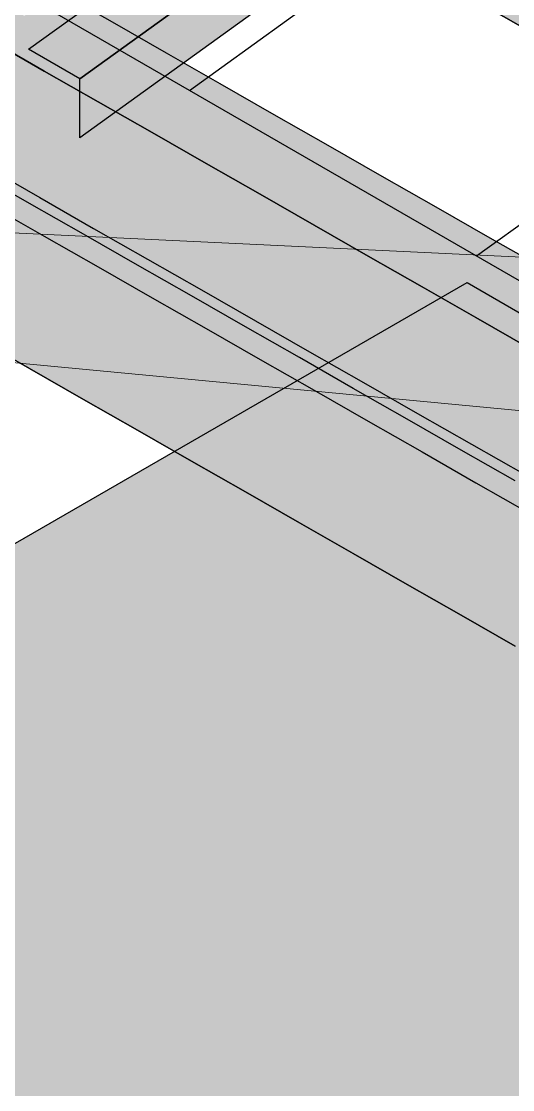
# Model space of a CAD drawing. Header units: metres. Extents: x 0 to 34.2, y 0 to 17.8.
# Drawn here: x 7.62 to 8.244, y 9.224 to 10.582 of the extents above; entities that cross this region are included whole.
import ezdxf

# ---------------------------------------------------------------- set-up
doc = ezdxf.new("R2010")
doc.units = ezdxf.units.M
doc.header["$LTSCALE"] = 0.25
doc.layers.add('ISO-ARISTAS', color=8, linetype='CONTINUOUS')
doc.layers.add('ISO-CONCRETO-SUP', color=254, linetype='CONTINUOUS', true_color=0xe8e8e8)
doc.layers.add('LLAMADAS', color=30, linetype='CONTINUOUS', lineweight=18)

msp = doc.modelspace()

# ---------------------------------------------------------------- linework, layer by layer
at = {"layer": 'ISO-ARISTAS', "color": 250}
for p, q in [((9.9235, 12.0022), (7.8337, 10.4941)), ((10.2882, 11.7917), (8.1984, 10.2835)), ((7.6293, 10.5468), (7.9262, 10.761)), ((8.2888, 10.5561), (7.9606, 10.7456)), ((7.9606, 10.7456), (8.2888, 10.5561)), ((7.9912, 10.7235), (7.6943, 10.5093)), ((7.6943, 10.5093), (7.9912, 10.7235)), ((7.9912, 10.6485), (7.6943, 10.4343)), ((7.7357, 10.5811), (7.6671, 10.6203)), ((9.2925, 9.6519), (7.6514, 10.5994)), ((7.8043, 10.5419), (7.7357, 10.5811)), ((7.6491, 10.5191), (7.5805, 10.5583)), ((7.5805, 10.5583), (7.6491, 10.5191)), ((7.6943, 10.5093), (7.6293, 10.5468)), ((7.8728, 10.5027), (7.8043, 10.5419)), ((7.7176, 10.4799), (7.6491, 10.5191)), ((7.6491, 10.5191), (7.7176, 10.4799)), ((7.6943, 10.4343), (7.6943, 10.5093)), ((7.9414, 10.4635), (7.8728, 10.5027)), ((7.7862, 10.4407), (7.7176, 10.4799)), ((7.7176, 10.4799), (7.7862, 10.4407)), ((8.01, 10.4243), (7.9414, 10.4635)), ((7.8548, 10.4015), (7.7862, 10.4407)), ((7.7862, 10.4407), (7.8548, 10.4015)), ((8.0786, 10.3851), (8.01, 10.4243)), ((7.5748, 10.3974), (7.6433, 10.3582)), ((7.9234, 10.3623), (7.8548, 10.4015)), ((7.8548, 10.4015), (7.9234, 10.3623)), ((7.6304, 10.3507), (7.5618, 10.3899)), ((7.6304, 10.3507), (7.5618, 10.3899)), ((8.1472, 10.3458), (8.0786, 10.3851)), ((7.6433, 10.3582), (7.7119, 10.319)), ((7.992, 10.3231), (7.9234, 10.3623)), ((7.9234, 10.3623), (7.992, 10.3231)), ((7.5805, 10.3483), (7.6491, 10.3091)), ((7.5805, 10.3483), (7.6491, 10.3091)), ((7.6989, 10.3115), (7.6304, 10.3507)), ((7.6989, 10.3115), (7.6304, 10.3507)), ((8.2158, 10.3066), (8.1472, 10.3458)), ((7.7119, 10.319), (7.7805, 10.2798)), ((8.0606, 10.2838), (7.992, 10.3231)), ((7.992, 10.3231), (8.0606, 10.2838)), ((7.6491, 10.3091), (7.7176, 10.2699)), ((7.6491, 10.3091), (7.7176, 10.2699)), ((7.7675, 10.2723), (7.6989, 10.3115)), ((7.7675, 10.2723), (7.6989, 10.3115)), ((8.2844, 10.2674), (8.2158, 10.3066)), ((7.8361, 10.2331), (7.7675, 10.2723)), ((7.8361, 10.2331), (7.7675, 10.2723)), ((7.7805, 10.2798), (7.8491, 10.2406)), ((8.1292, 10.2446), (8.0606, 10.2838)), ((8.0606, 10.2838), (8.1292, 10.2446)), ((7.7176, 10.2699), (7.7862, 10.2307)), ((7.7176, 10.2699), (7.7862, 10.2307)), ((7.6237, 9.925), (8.1866, 10.25)), ((8.1977, 10.2054), (8.1292, 10.2446)), ((8.1292, 10.2446), (8.1977, 10.2054)), ((8.1866, 10.25), (8.8572, 9.8628)), ((7.9047, 10.1938), (7.8361, 10.2331)), ((7.9047, 10.1938), (7.8361, 10.2331)), ((7.8491, 10.2406), (7.9177, 10.2013)), ((7.7862, 10.2307), (7.8548, 10.1915)), ((7.7862, 10.2307), (7.8548, 10.1915)), ((8.2663, 10.1662), (8.1977, 10.2054)), ((8.1977, 10.2054), (8.2663, 10.1662)), ((7.8548, 10.1915), (7.9234, 10.1523)), ((7.8548, 10.1915), (7.9234, 10.1523)), ((7.9733, 10.1546), (7.9047, 10.1938)), ((7.9733, 10.1546), (7.9047, 10.1938)), ((7.9177, 10.2013), (7.9863, 10.1621)), ((7.6304, 10.1407), (7.5618, 10.1799)), ((7.5618, 10.1799), (7.6304, 10.1407)), ((7.9234, 10.1523), (7.992, 10.1131)), ((7.9234, 10.1523), (7.992, 10.1131)), ((8.0419, 10.1154), (7.9733, 10.1546)), ((8.0419, 10.1154), (7.9733, 10.1546)), ((7.9863, 10.1621), (8.0549, 10.1229)), ((7.6989, 10.1015), (7.6304, 10.1407)), ((7.6304, 10.1407), (7.6989, 10.1015)), ((8.0549, 10.1229), (8.1234, 10.0837)), ((7.992, 10.1131), (8.0606, 10.0738)), ((7.992, 10.1131), (8.0606, 10.0738)), ((8.1104, 10.0762), (8.0419, 10.1154)), ((8.1104, 10.0762), (8.0419, 10.1154)), ((7.7675, 10.0623), (7.6989, 10.1015)), ((7.6989, 10.1015), (7.7675, 10.0623)), ((8.1234, 10.0837), (8.192, 10.0445)), ((8.0606, 10.0738), (8.1292, 10.0346)), ((8.0606, 10.0738), (8.1292, 10.0346)), ((8.179, 10.037), (8.1104, 10.0762)), ((8.179, 10.037), (8.1104, 10.0762)), ((7.8361, 10.0231), (7.7675, 10.0623)), ((7.7675, 10.0623), (7.8361, 10.0231)), ((8.192, 10.0445), (8.2606, 10.0053)), ((8.1292, 10.0346), (8.1977, 9.9954)), ((8.1292, 10.0346), (8.1977, 9.9954)), ((8.2476, 9.9978), (8.179, 10.037)), ((8.2476, 9.9978), (8.179, 10.037)), ((7.9047, 9.9838), (7.8361, 10.0231)), ((7.8361, 10.0231), (7.9047, 9.9838)), ((8.1977, 9.9954), (8.2663, 9.9562)), ((8.1977, 9.9954), (8.2663, 9.9562)), ((7.9733, 9.9446), (7.9047, 9.9838)), ((7.9047, 9.9838), (7.9733, 9.9446)), ((8.0419, 9.9054), (7.9733, 9.9446)), ((7.9733, 9.9446), (8.0419, 9.9054)), ((7.0608, 9.6), (7.6237, 9.925)), ((8.1104, 9.8662), (8.0419, 9.9054)), ((8.0419, 9.9054), (8.1104, 9.8662)), ((8.179, 9.827), (8.1104, 9.8662)), ((8.1104, 9.8662), (8.179, 9.827)), ((8.2476, 9.7878), (8.179, 9.827)), ((8.179, 9.827), (8.2476, 9.7878))]:
    msp.add_line(p, q, dxfattribs=at)
at = {"layer": 'ISO-CONCRETO-SUP', "true_color": 0x616771}
for points in [[(8.0039, 10.7706), (8.3321, 10.5811), (8.0039, 10.8206), (8.3321, 10.6311)], [(7.9606, 10.7456), (8.2888, 10.5561), (7.9606, 10.7956), (8.2888, 10.6061)]]:
    msp.add_solid(points, dxfattribs=at)
at = {"layer": 'ISO-CONCRETO-SUP', "true_color": 0x6e7681}
msp.add_solid([(7.9262, 10.761), (7.9912, 10.7235), (7.6293, 10.5468), (7.6943, 10.5093)], dxfattribs=at)
at = {"layer": 'ISO-CONCRETO-SUP', "true_color": 0x6b737d}
msp.add_solid([(8.0039, 10.7706), (8.3321, 10.5811), (7.9606, 10.7456), (8.2888, 10.5561)], dxfattribs=at)
at = {"layer": 'ISO-CONCRETO-SUP', "true_color": 0x575d65}
msp.add_solid([(7.9912, 10.6485), (7.6943, 10.4343), (7.9912, 10.7235), (7.6943, 10.5093)], dxfattribs=at)
at = {"layer": 'ISO-CONCRETO-SUP', "true_color": 0xc1c5cc}
for points in [[(7.5119, 10.5975), (7.5805, 10.5583), (7.5552, 10.6285), (7.6238, 10.5893)], [(7.6238, 10.5893), (7.6924, 10.5501), (7.6671, 10.6203), (7.7357, 10.5811)], [(7.5805, 10.5583), (7.6491, 10.5191), (7.6238, 10.5893), (7.6924, 10.5501)], [(7.6924, 10.5501), (7.761, 10.5109), (7.7357, 10.5811), (7.8043, 10.5419)], [(7.6491, 10.5191), (7.7176, 10.4799), (7.6924, 10.5501), (7.761, 10.5109)], [(7.761, 10.5109), (7.8295, 10.4717), (7.8043, 10.5419), (7.8728, 10.5027)], [(7.7176, 10.4799), (7.7862, 10.4407), (7.761, 10.5109), (7.8295, 10.4717)], [(7.8295, 10.4717), (7.8981, 10.4325), (7.8728, 10.5027), (7.9414, 10.4635)], [(7.7862, 10.4407), (7.8548, 10.4015), (7.8295, 10.4717), (7.8981, 10.4325)], [(7.8981, 10.4325), (7.9667, 10.3933), (7.9414, 10.4635), (8.01, 10.4243)], [(7.8548, 10.4015), (7.9234, 10.3623), (7.8981, 10.4325), (7.9667, 10.3933)], [(7.9667, 10.3933), (8.0353, 10.3541), (8.01, 10.4243), (8.0786, 10.3851)], [(7.9234, 10.3623), (7.992, 10.3231), (7.9667, 10.3933), (8.0353, 10.3541)], [(8.0353, 10.3541), (8.1039, 10.3148), (8.0786, 10.3851), (8.1472, 10.3458)], [(7.992, 10.3231), (8.0606, 10.2838), (8.0353, 10.3541), (8.1039, 10.3148)], [(8.1039, 10.3148), (8.1725, 10.2756), (8.1472, 10.3458), (8.2158, 10.3066)], [(8.0606, 10.2838), (8.1292, 10.2446), (8.1039, 10.3148), (8.1725, 10.2756)], [(8.1725, 10.2756), (8.241, 10.2364), (8.2158, 10.3066), (8.2844, 10.2674)], [(8.1292, 10.2446), (8.1977, 10.2054), (8.1725, 10.2756), (8.241, 10.2364)], [(8.241, 10.2364), (8.3096, 10.1972), (8.2844, 10.2674), (8.3529, 10.2282)], [(8.1977, 10.2054), (8.2663, 10.1662), (8.241, 10.2364), (8.3096, 10.1972)]]:
    msp.add_solid(points, dxfattribs=at)
at = {"layer": 'ISO-CONCRETO-SUP', "true_color": 0xaaadb3}
for points in [[(7.5805, 10.4883), (7.6491, 10.4491), (7.5805, 10.5583), (7.6491, 10.5191)], [(7.6491, 10.4491), (7.7176, 10.4099), (7.6491, 10.5191), (7.7176, 10.4799)], [(7.5805, 10.4183), (7.6491, 10.3791), (7.5805, 10.4883), (7.6491, 10.4491)], [(7.7176, 10.4099), (7.7862, 10.3707), (7.7176, 10.4799), (7.7862, 10.4407)], [(7.6491, 10.3791), (7.7176, 10.3399), (7.6491, 10.4491), (7.7176, 10.4099)], [(7.7862, 10.3707), (7.8548, 10.3315), (7.7862, 10.4407), (7.8548, 10.4015)], [(7.5805, 10.3483), (7.6491, 10.3091), (7.5805, 10.4183), (7.6491, 10.3791)], [(7.7176, 10.3399), (7.7862, 10.3007), (7.7176, 10.4099), (7.7862, 10.3707)], [(7.8548, 10.3315), (7.9234, 10.2923), (7.8548, 10.4015), (7.9234, 10.3623)], [(7.5618, 10.3199), (7.6304, 10.2807), (7.5618, 10.3899), (7.6304, 10.3507)], [(7.6491, 10.3091), (7.7176, 10.2699), (7.6491, 10.3791), (7.7176, 10.3399)], [(7.7862, 10.3007), (7.8548, 10.2615), (7.7862, 10.3707), (7.8548, 10.3315)], [(7.9234, 10.2923), (7.992, 10.2531), (7.9234, 10.3623), (7.992, 10.3231)], [(7.6304, 10.2807), (7.6989, 10.2415), (7.6304, 10.3507), (7.6989, 10.3115)], [(7.7176, 10.2699), (7.7862, 10.2307), (7.7176, 10.3399), (7.7862, 10.3007)], [(7.8548, 10.2615), (7.9234, 10.2223), (7.8548, 10.3315), (7.9234, 10.2923)], [(7.5618, 10.2499), (7.6304, 10.2107), (7.5618, 10.3199), (7.6304, 10.2807)], [(7.992, 10.2531), (8.0606, 10.2138), (7.992, 10.3231), (8.0606, 10.2838)], [(7.6989, 10.2415), (7.7675, 10.2023), (7.6989, 10.3115), (7.7675, 10.2723)], [(7.7862, 10.2307), (7.8548, 10.1915), (7.7862, 10.3007), (7.8548, 10.2615)], [(7.9234, 10.2223), (7.992, 10.1831), (7.9234, 10.2923), (7.992, 10.2531)], [(7.6304, 10.2107), (7.6989, 10.1715), (7.6304, 10.2807), (7.6989, 10.2415)], [(7.7675, 10.2023), (7.8361, 10.1631), (7.7675, 10.2723), (7.8361, 10.2331)], [(8.0606, 10.2138), (8.1292, 10.1746), (8.0606, 10.2838), (8.1292, 10.2446)], [(7.8548, 10.1915), (7.9234, 10.1523), (7.8548, 10.2615), (7.9234, 10.2223)], [(7.5618, 10.1799), (7.6304, 10.1407), (7.5618, 10.2499), (7.6304, 10.2107)], [(7.992, 10.1831), (8.0606, 10.1438), (7.992, 10.2531), (8.0606, 10.2138)], [(8.1292, 10.1746), (8.1977, 10.1354), (8.1292, 10.2446), (8.1977, 10.2054)], [(7.6989, 10.1715), (7.7675, 10.1323), (7.6989, 10.2415), (7.7675, 10.2023)], [(7.8361, 10.1631), (7.9047, 10.1238), (7.8361, 10.2331), (7.9047, 10.1938)], [(7.9234, 10.1523), (7.992, 10.1131), (7.9234, 10.2223), (7.992, 10.1831)], [(7.6304, 10.1407), (7.6989, 10.1015), (7.6304, 10.2107), (7.6989, 10.1715)], [(8.0606, 10.1438), (8.1292, 10.1046), (8.0606, 10.2138), (8.1292, 10.1746)], [(8.1977, 10.1354), (8.2663, 10.0962), (8.1977, 10.2054), (8.2663, 10.1662)], [(7.7675, 10.1323), (7.8361, 10.0931), (7.7675, 10.2023), (7.8361, 10.1631)], [(7.9047, 10.1238), (7.9733, 10.0846), (7.9047, 10.1938), (7.9733, 10.1546)], [(7.992, 10.1131), (8.0606, 10.0738), (7.992, 10.1831), (8.0606, 10.1438)], [(7.6989, 10.1015), (7.7675, 10.0623), (7.6989, 10.1715), (7.7675, 10.1323)], [(7.8361, 10.0931), (7.9047, 10.0538), (7.8361, 10.1631), (7.9047, 10.1238)], [(8.1292, 10.1046), (8.1977, 10.0654), (8.1292, 10.1746), (8.1977, 10.1354)], [(7.9733, 10.0846), (8.0419, 10.0454), (7.9733, 10.1546), (8.0419, 10.1154)], [(8.0606, 10.0738), (8.1292, 10.0346), (8.0606, 10.1438), (8.1292, 10.1046)], [(7.7675, 10.0623), (7.8361, 10.0231), (7.7675, 10.1323), (7.8361, 10.0931)], [(7.9047, 10.0538), (7.9733, 10.0146), (7.9047, 10.1238), (7.9733, 10.0846)], [(8.1977, 10.0654), (8.2663, 10.0262), (8.1977, 10.1354), (8.2663, 10.0962)], [(8.0419, 10.0454), (8.1104, 10.0062), (8.0419, 10.1154), (8.1104, 10.0762)], [(8.1292, 10.0346), (8.1977, 9.9954), (8.1292, 10.1046), (8.1977, 10.0654)], [(7.8361, 10.0231), (7.9047, 9.9838), (7.8361, 10.0931), (7.9047, 10.0538)], [(7.9733, 10.0146), (8.0419, 9.9754), (7.9733, 10.0846), (8.0419, 10.0454)], [(8.1104, 10.0062), (8.179, 9.967), (8.1104, 10.0762), (8.179, 10.037)], [(8.1977, 9.9954), (8.2663, 9.9562), (8.1977, 10.0654), (8.2663, 10.0262)], [(7.9047, 9.9838), (7.9733, 9.9446), (7.9047, 10.0538), (7.9733, 10.0146)], [(8.0419, 9.9754), (8.1104, 9.9362), (8.0419, 10.0454), (8.1104, 10.0062)], [(8.179, 9.967), (8.2476, 9.9278), (8.179, 10.037), (8.2476, 9.9978)], [(7.9733, 9.9446), (8.0419, 9.9054), (7.9733, 10.0146), (8.0419, 9.9754)], [(8.1104, 9.9362), (8.179, 9.897), (8.1104, 10.0062), (8.179, 9.967)], [(8.0419, 9.9054), (8.1104, 9.8662), (8.0419, 9.9754), (8.1104, 9.9362)], [(8.179, 9.897), (8.2476, 9.8578), (8.179, 9.967), (8.2476, 9.9278)], [(8.1104, 9.8662), (8.179, 9.827), (8.1104, 9.9362), (8.179, 9.897)], [(8.179, 9.827), (8.2476, 9.7878), (8.179, 9.897), (8.2476, 9.8578)]]:
    msp.add_solid(points, dxfattribs=at)
at = {"layer": 'ISO-CONCRETO-SUP', "true_color": 0xbcc0c7}
for points in [[(7.5748, 10.3974), (7.6433, 10.3582), (7.5618, 10.3899), (7.6304, 10.3507)], [(7.6433, 10.3582), (7.7119, 10.319), (7.6304, 10.3507), (7.6989, 10.3115)], [(7.5805, 10.3483), (7.6491, 10.3091), (7.5285, 10.3183), (7.5971, 10.2791)], [(7.7119, 10.319), (7.7805, 10.2798), (7.6989, 10.3115), (7.7675, 10.2723)], [(7.6491, 10.3091), (7.7176, 10.2699), (7.5971, 10.2791), (7.6657, 10.2399)], [(7.5971, 10.2791), (7.6657, 10.2399), (7.5451, 10.2491), (7.6137, 10.2099)], [(7.7805, 10.2798), (7.8491, 10.2406), (7.7675, 10.2723), (7.8361, 10.2331)], [(7.7176, 10.2699), (7.7862, 10.2307), (7.6657, 10.2399), (7.7343, 10.2007)], [(7.6657, 10.2399), (7.7343, 10.2007), (7.6137, 10.2099), (7.6823, 10.1707)], [(7.8491, 10.2406), (7.9177, 10.2013), (7.8361, 10.2331), (7.9047, 10.1938)], [(7.7862, 10.2307), (7.8548, 10.1915), (7.7343, 10.2007), (7.8029, 10.1615)], [(7.6137, 10.2099), (7.6823, 10.1707), (7.5618, 10.1799), (7.6304, 10.1407)], [(7.7343, 10.2007), (7.8029, 10.1615), (7.6823, 10.1707), (7.7509, 10.1315)], [(7.8548, 10.1915), (7.9234, 10.1523), (7.8029, 10.1615), (7.8714, 10.1223)], [(7.9177, 10.2013), (7.9863, 10.1621), (7.9047, 10.1938), (7.9733, 10.1546)], [(7.6823, 10.1707), (7.7509, 10.1315), (7.6304, 10.1407), (7.6989, 10.1015)], [(7.8029, 10.1615), (7.8714, 10.1223), (7.7509, 10.1315), (7.8195, 10.0923)], [(7.9234, 10.1523), (7.992, 10.1131), (7.8714, 10.1223), (7.94, 10.0831)], [(7.9863, 10.1621), (8.0549, 10.1229), (7.9733, 10.1546), (8.0419, 10.1154)], [(7.7509, 10.1315), (7.8195, 10.0923), (7.6989, 10.1015), (7.7675, 10.0623)], [(7.8714, 10.1223), (7.94, 10.0831), (7.8195, 10.0923), (7.8881, 10.0531)], [(8.0549, 10.1229), (8.1234, 10.0837), (8.0419, 10.1154), (8.1104, 10.0762)], [(7.992, 10.1131), (8.0606, 10.0738), (7.94, 10.0831), (8.0086, 10.0438)], [(7.8195, 10.0923), (7.8881, 10.0531), (7.7675, 10.0623), (7.8361, 10.0231)], [(7.94, 10.0831), (8.0086, 10.0438), (7.8881, 10.0531), (7.9567, 10.0138)], [(8.1234, 10.0837), (8.192, 10.0445), (8.1104, 10.0762), (8.179, 10.037)], [(8.0606, 10.0738), (8.1292, 10.0346), (8.0086, 10.0438), (8.0772, 10.0046)], [(7.8881, 10.0531), (7.9567, 10.0138), (7.8361, 10.0231), (7.9047, 9.9838)], [(8.0086, 10.0438), (8.0772, 10.0046), (7.9567, 10.0138), (8.0252, 9.9746)], [(8.192, 10.0445), (8.2606, 10.0053), (8.179, 10.037), (8.2476, 9.9978)], [(8.1292, 10.0346), (8.1977, 9.9954), (8.0772, 10.0046), (8.1458, 9.9654)], [(7.9567, 10.0138), (8.0252, 9.9746), (7.9047, 9.9838), (7.9733, 9.9446)], [(8.0772, 10.0046), (8.1458, 9.9654), (8.0252, 9.9746), (8.0938, 9.9354)], [(8.1977, 9.9954), (8.2663, 9.9562), (8.1458, 9.9654), (8.2144, 9.9262)], [(8.0252, 9.9746), (8.0938, 9.9354), (7.9733, 9.9446), (8.0419, 9.9054)], [(8.1458, 9.9654), (8.2144, 9.9262), (8.0938, 9.9354), (8.1624, 9.8962)], [(8.2663, 9.9562), (8.3349, 9.917), (8.2144, 9.9262), (8.283, 9.887)], [(8.0938, 9.9354), (8.1624, 9.8962), (8.0419, 9.9054), (8.1104, 9.8662)], [(8.2144, 9.9262), (8.283, 9.887), (8.1624, 9.8962), (8.231, 9.857)], [(8.1624, 9.8962), (8.231, 9.857), (8.1104, 9.8662), (8.179, 9.827)], [(8.283, 9.887), (8.3515, 9.8478), (8.231, 9.857), (8.2996, 9.8178)], [(8.231, 9.857), (8.2996, 9.8178), (8.179, 9.827), (8.2476, 9.7878)]]:
    msp.add_solid(points, dxfattribs=at)
at = {"layer": 'ISO-CONCRETO-SUP', "true_color": 0xc9c7c0}
for points in [[(8.1866, 10.25), (8.8572, 9.8628), (7.6237, 9.925), (8.2943, 9.5378)], [(7.6237, 9.925), (8.2943, 9.5378), (7.0608, 9.6), (7.7314, 9.2128)], [(7.0608, 9.6), (7.7314, 9.2128), (6.4979, 9.275), (7.1685, 8.8878)], [(8.2943, 9.5378), (8.9649, 9.1506), (7.7314, 9.2128), (8.402, 8.8256)]]:
    msp.add_solid(points, dxfattribs=at)
at = {"layer": 'LLAMADAS'}
for p, q in [((18.48, 9.7945), (7.589, 10.3143)), ((18.48, 9.1202), (6.3866, 10.2637))]:
    msp.add_line(p, q, dxfattribs=at)
msp.add_solid([(7.589, 10.3143), (7.6539, 10.288), (7.6561, 10.3342)], dxfattribs=at)

doc.saveas('drawing.dxf')
